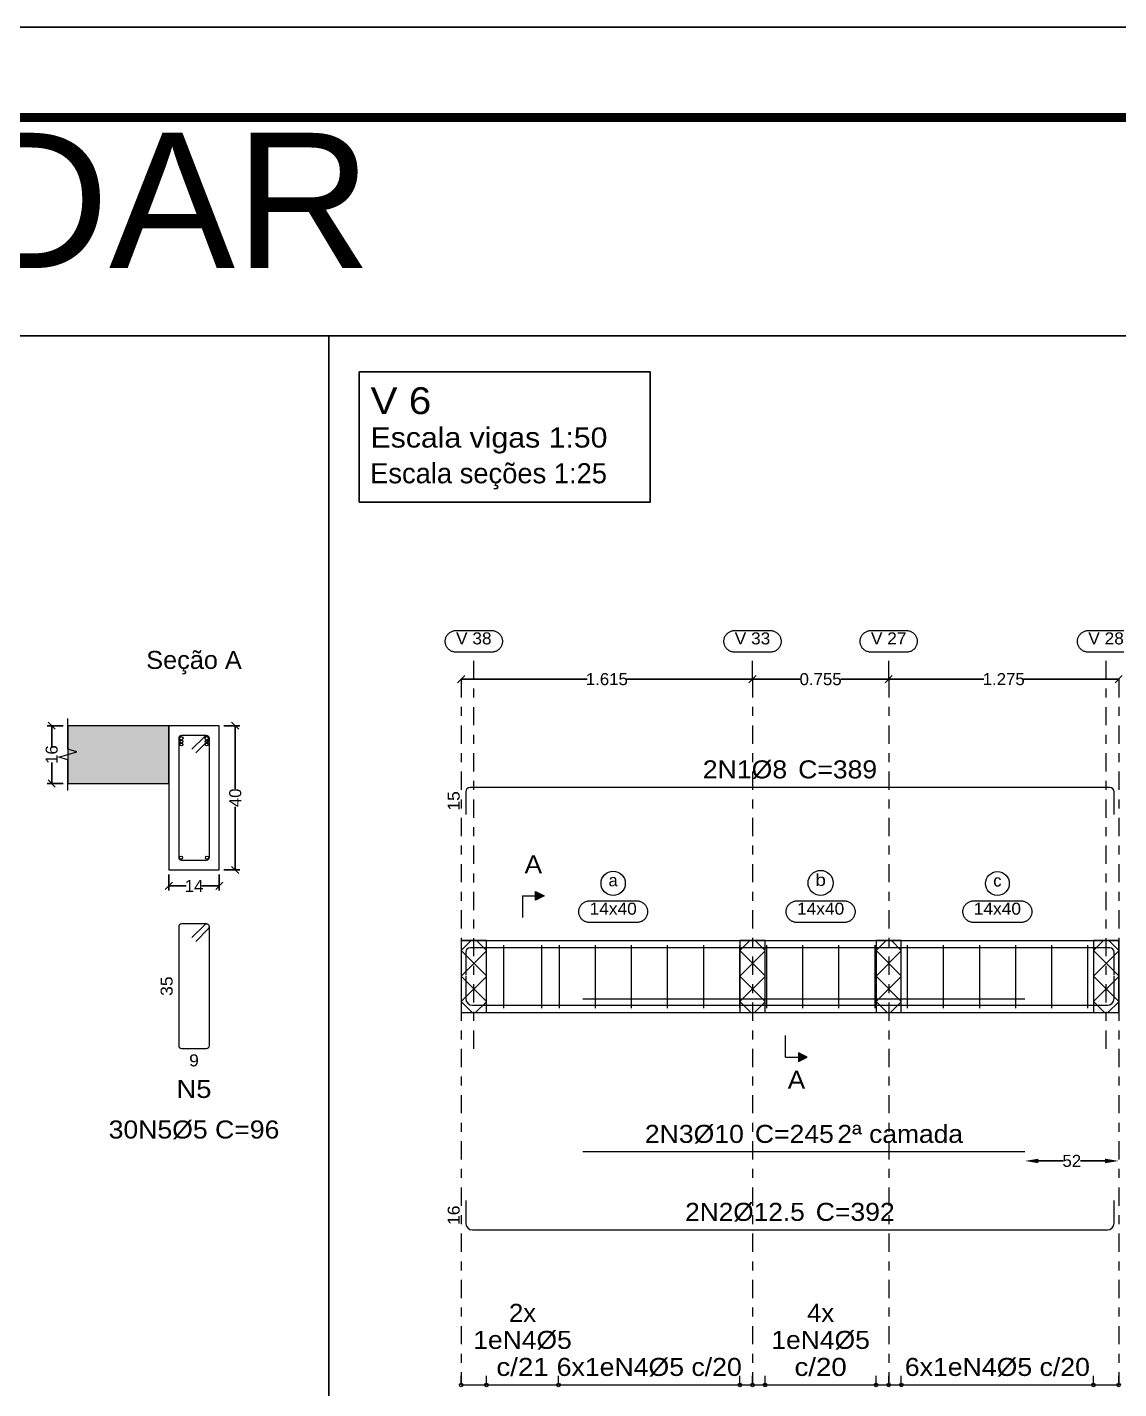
# Model space of a CAD drawing. Header units: centimetres. Extents: x 3194 to 3278, y -951 to -517.
# Drawn here: x 3241.88 to 3253.99, y -656.95 to -641.84 of the extents above; entities that cross this region are included whole.
import ezdxf
from ezdxf.enums import TextEntityAlignment as Align

# ---------------------------------------------------------------- set-up
doc = ezdxf.new("R2010")
doc.units = ezdxf.units.CM
doc.linetypes.add('CYPE_RAYAPUNTO', pattern=[0.4125, 0.2025, -0.105, 0, -0.105])
for name, color, linetype, lineweight in [('ARM_LONGITUDINAL_Ø10', 33, 'Continuous', 9), ('ARM_LONGITUDINAL_Ø12_5', 34, 'Continuous', 9), ('ARM_LONGITUDINAL_Ø8', 32, 'Continuous', 9), ('ARM_TRANSVERSAL_Ø5', 120, 'Continuous', 9), ('ELE_ARM_TRANS_TXT_EST', 7, 'Continuous', 9), ('ELE_CONT_NOS', 7, 'Continuous', 9), ('ELE_CONT_VIG_CONCRETO', 7, 'Continuous', 9), ('ELE_COT_COMPRIMENTO_PROJETADO', 8, 'Continuous', 0), ('ELE_COT_COT_ANCORAGENS', 8, 'Continuous', 0), ('ELE_COT_COT_ARM', 8, 'Continuous', 0), ('ELE_COT_COT_EST', 8, 'Continuous', 0), ('ELE_COT_COT_LIN_APOIOS', 8, 'CYPE_RAYAPUNTO', 0), ('ELE_REF_COT_LIN_AUX_COTA', 8, 'CYPE_RAYAPUNTO', 9), ('ELE_REF_LINHAS_MARCAS_PLANTA', 8, 'Continuous', 9), ('ELE_REF_MARCAS_PLANTA', 8, 'Continuous', 9), ('ELE_REF_REF_ESCALA', 3, 'Continuous', 9), ('ELE_REF_REF_NOME', 8, 'Continuous', 9), ('ELE_REF_REF_REFERENCIA', 8, 'Continuous', 9), ('ELE_REF_TEXTO_REF_NOME', 8, 'Continuous', 9), ('ELE_REF_TEXTO_REF_REFERENCIA', 8, 'Continuous', 9), ('POR_ARM_LONG_ARM_TEXTOS', 7, 'Continuous', 9), ('POR_ARM_LONG_TXT_COMP', 7, 'Continuous', 9), ('POR_ARM_LONG_TXT_IND_LAYER_ARM_LONG', 7, 'Continuous', 9), ('SEC_CONT_LAJES_CORTE', 8, 'Continuous', 9), ('SEC_CONT_VIG_CONCRETO_CORTE', 7, 'Continuous', 9), ('SEC_COTAS_SEC_DIM_VIGA', 8, 'Continuous', 0), ('SEC_COTAS_TEXTOS_DETALHE_ESTRIBOS', 8, 'Continuous', 0), ('SEC_REF_TXT_NOMES', 2, 'Continuous', 9), ('SEC_REF_TXT_POSICOES_ARM_ESTRIBOS', 7, 'Continuous', 9)]:
    doc.layers.add(name, color=color, linetype=linetype, lineweight=lineweight)
doc.layers.add('ARQ-FOLHA', color=7, linetype='Continuous')
doc.layers.add('COTA CYPE', color=31, linetype='Continuous')
doc.styles.add('CYPETXT', font='arial.ttf', dxfattribs={"height": 0.2})
doc.styles.add('CYPETXT_0.2', font='arial.ttf', dxfattribs={"height": 0.133333})
doc.styles.add('TQS_ARIAL', font='arial.ttf')
doc.dimstyles.new('cype_arrow', dxfattribs={"dimtxt": 0.18, "dimasz": 0.15, "dimexe": 0.05, "dimexo": 0.05, "dimgap": 0, "dimtad": 0, "dimdec": 4, "dimzin": 0, "dimdsep": 46, "dimtxsty": 'CYPETXT_0.2', "dimcen": 0.09, "dimadec": 0, "dimazin": 0, "dimtfac": 1, "dimtdec": 4, "dimtofl": 0, "dimtmove": 2, "dimatfit": 3, "dimfxl": 1, "dimtolj": 1, "dimtzin": 0, "dimarcsym": 0})
doc.dimstyles.new('cype_oblique', dxfattribs={"dimtxt": 0.18, "dimasz": 0.18, "dimexe": 0.05, "dimexo": 0.05, "dimgap": 0, "dimtad": 0, "dimdec": 4, "dimzin": 0, "dimdsep": 46, "dimtxsty": 'CYPETXT_0.2', "dimblk": 'OBLIQUE', "dimtsz": 0.04, "dimcen": 0.09, "dimadec": 0, "dimazin": 0, "dimtfac": 1, "dimtdec": 4, "dimtofl": 0, "dimtmove": 2, "dimatfit": 3, "dimfxl": 1, "dimtolj": 1, "dimtzin": 0, "dimarcsym": 0})

# ---------------------------------------------------------------- blocks, each defined once
blk = doc.blocks.new('*D1395')
at = {"layer": 'Defpoints', "color": 0, "transparency": 16777216}
for p in [(3243.454, -651.191), (3244.014, -651.191), (3244.014, -651.368)]:
    blk.add_point(p, dxfattribs=at)
at = {"layer": 'SEC_COTAS_SEC_DIM_VIGA', "color": 0, "lineweight": -2, "transparency": 16777216}
for p, q in [((3243.454, -651.241), (3243.454, -651.418)), ((3244.014, -651.241), (3244.014, -651.418)), ((3243.414, -651.408), (3243.494, -651.328)), ((3243.454, -651.368), (3243.645, -651.368)), ((3244.014, -651.368), (3243.822, -651.368)), ((3243.974, -651.408), (3244.054, -651.328))]:
    blk.add_line(p, q, dxfattribs=at)
at = {"layer": 'SEC_COTAS_SEC_DIM_VIGA', "color": 0, "transparency": 16777216, "insert": (3243.734, -651.368), "char_height": 0.1333, "attachment_point": 5, "style": 'CYPETXT_0.2'}
blk.add_mtext('\\A1;14', dxfattribs=at)
blk = doc.blocks.new('_OBLIQUE')
at = {"color": 0, "linetype": 'ByBlock'}
blk.add_line((-0.5, -0.5), (0.5, 0.5), dxfattribs=at)
blk = doc.blocks.new('*D1396')
at = {"layer": 'Defpoints', "color": 0, "transparency": 16777216}
for p in [(3242.156, -649.591), (3242.334, -649.591), (3242.334, -650.231)]:
    blk.add_point(p, dxfattribs=at)
at = {"layer": 'SEC_COTAS_SEC_DIM_VIGA', "color": 0, "lineweight": -2, "transparency": 16777216}
for p, q in [((3242.284, -649.591), (3242.106, -649.591)), ((3242.196, -649.631), (3242.116, -649.551)), ((3242.156, -649.591), (3242.156, -649.822)), ((3242.156, -650.231), (3242.156, -650)), ((3242.196, -650.271), (3242.116, -650.191)), ((3242.284, -650.231), (3242.106, -650.231))]:
    blk.add_line(p, q, dxfattribs=at)
at = {"layer": 'SEC_COTAS_SEC_DIM_VIGA', "color": 0, "transparency": 16777216, "insert": (3242.156, -649.911), "char_height": 0.1333, "attachment_point": 5, "rotation": 90, "style": 'CYPETXT_0.2'}
blk.add_mtext('\\A1;16', dxfattribs=at)
blk = doc.blocks.new('*D1397')
at = {"layer": 'Defpoints', "color": 0, "transparency": 16777216}
for p in [(3244.014, -649.591), (3244.191, -649.591), (3244.014, -651.191)]:
    blk.add_point(p, dxfattribs=at)
at = {"layer": 'SEC_COTAS_SEC_DIM_VIGA', "color": 0, "lineweight": -2, "transparency": 16777216}
for p, q in [((3244.064, -649.591), (3244.241, -649.591)), ((3244.231, -649.631), (3244.151, -649.551)), ((3244.191, -649.591), (3244.191, -650.293)), ((3244.191, -651.191), (3244.191, -650.489)), ((3244.064, -651.191), (3244.241, -651.191)), ((3244.231, -651.231), (3244.151, -651.151))]:
    blk.add_line(p, q, dxfattribs=at)
at = {"layer": 'SEC_COTAS_SEC_DIM_VIGA', "color": 0, "transparency": 16777216, "insert": (3244.191, -650.391), "char_height": 0.1333, "attachment_point": 5, "rotation": 90, "style": 'CYPETXT_0.2'}
blk.add_mtext('\\A1;40', dxfattribs=at)
blk = doc.blocks.new('*D1577')
at = {"layer": 'Defpoints', "color": 0, "transparency": 16777216}
for p in [(3246.696, -649.075), (3246.696, -649.075), (3249.926, -649.075)]:
    blk.add_point(p, dxfattribs=at)
at = {"layer": 'ELE_COT_COMPRIMENTO_PROJETADO', "color": 0, "lineweight": -2, "transparency": 16777216}
for p, q in [((3246.656, -649.115), (3246.736, -649.035)), ((3246.696, -649.075), (3248.092, -649.075)), ((3249.926, -649.075), (3248.53, -649.075)), ((3249.886, -649.115), (3249.966, -649.035))]:
    blk.add_line(p, q, dxfattribs=at)
at = {"layer": 'ELE_COT_COMPRIMENTO_PROJETADO', "color": 0, "transparency": 16777216, "insert": (3248.311, -649.075), "char_height": 0.1333, "attachment_point": 5, "style": 'CYPETXT_0.2'}
blk.add_mtext('\\A1;1.615', dxfattribs=at)
blk = doc.blocks.new('*D1578')
at = {"layer": 'Defpoints', "color": 0, "transparency": 16777216}
for p in [(3249.926, -649.075), (3249.926, -649.075), (3251.436, -649.075)]:
    blk.add_point(p, dxfattribs=at)
at = {"layer": 'ELE_COT_COMPRIMENTO_PROJETADO', "color": 0, "lineweight": -2, "transparency": 16777216}
for p, q in [((3249.886, -649.115), (3249.966, -649.035)), ((3249.926, -649.075), (3250.455, -649.075)), ((3251.436, -649.075), (3250.906, -649.075)), ((3251.396, -649.115), (3251.476, -649.035))]:
    blk.add_line(p, q, dxfattribs=at)
at = {"layer": 'ELE_COT_COMPRIMENTO_PROJETADO', "color": 0, "transparency": 16777216, "insert": (3250.681, -649.075), "char_height": 0.1333, "attachment_point": 5, "style": 'CYPETXT_0.2'}
blk.add_mtext('\\A1;0.755', dxfattribs=at)
blk = doc.blocks.new('*D1579')
at = {"layer": 'Defpoints', "color": 0, "transparency": 16777216}
for p in [(3251.436, -649.075), (3251.436, -649.075), (3253.986, -649.075)]:
    blk.add_point(p, dxfattribs=at)
at = {"layer": 'ELE_COT_COMPRIMENTO_PROJETADO', "color": 0, "lineweight": -2, "transparency": 16777216}
for p, q in [((3251.396, -649.115), (3251.476, -649.035)), ((3251.436, -649.075), (3252.492, -649.075)), ((3253.986, -649.075), (3252.93, -649.075)), ((3253.946, -649.115), (3254.026, -649.035))]:
    blk.add_line(p, q, dxfattribs=at)
at = {"layer": 'ELE_COT_COMPRIMENTO_PROJETADO', "color": 0, "transparency": 16777216, "insert": (3252.711, -649.075), "char_height": 0.1333, "attachment_point": 5, "style": 'CYPETXT_0.2'}
blk.add_mtext('\\A1;1.275', dxfattribs=at)
blk = doc.blocks.new('*D1580')
at = {"layer": 'Defpoints', "color": 0, "transparency": 16777216}
for p in [(3252.946, -654.419), (3253.986, -654.419), (3253.986, -654.419)]:
    blk.add_point(p, dxfattribs=at)
at = {"layer": 'ELE_COT_COT_ARM', "color": 0, "lineweight": -2, "transparency": 16777216}
for p, q in [((3253.096, -654.419), (3253.371, -654.419)), ((3253.836, -654.419), (3253.561, -654.419))]:
    blk.add_line(p, q, dxfattribs=at)
at = {"layer": 'ELE_COT_COT_ARM', "color": 0, "transparency": 16777216}
for points in [[(3253.096, -654.394), (3253.096, -654.444), (3252.946, -654.419)], [(3253.836, -654.394), (3253.836, -654.444), (3253.986, -654.419)]]:
    blk.add_solid(points, dxfattribs=at)
at = {"layer": 'ELE_COT_COT_ARM', "color": 0, "transparency": 16777216, "insert": (3253.466, -654.419), "char_height": 0.1333, "attachment_point": 5, "style": 'CYPETXT_0.2'}
blk.add_mtext('\\A1;52', dxfattribs=at)
blk = doc.blocks.new('FOLHA A1')
at = {"layer": 'ARQ-FOLHA'}
blk.add_line((841, 0), (0, 0), dxfattribs=at)
at = {"layer": 'ARQ-FOLHA', "const_width": 1}
blk.add_lwpolyline([(25, -10), (25, -584), (831, -584), (831, -10), (25, -10)], dxfattribs=at)

msp = doc.modelspace()

# ---------------------------------------------------------------- hatches: boundary and pattern name
at = {"layer": 'ELE_REF_LINHAS_MARCAS_PLANTA'}
for points in [[(3247.51997, -651.52709), (3247.51997, -651.43109), (3247.61597, -651.47909)], [(3250.43746, -653.22109), (3250.43746, -653.31709), (3250.53346, -653.26909)]]:
    msp.add_hatch(color=256, dxfattribs=at).paths.add_polyline_path(points)
at = {"layer": 'SEC_CONT_LAJES_CORTE', "true_color": 0xdad7d3}
msp.add_hatch(color=254, dxfattribs=at).paths.add_polyline_path([(3242.33351, -650.23092), (3243.45351, -650.23092), (3243.45351, -649.59092), (3242.33351, -649.59092)])

# ---------------------------------------------------------------- linework, layer by layer
for p, q in [((3196.8194, -645.2664), (3259.9194, -645.2664)), ((3245.22983, -645.2664), (3245.22983, -658.55377))]:
    msp.add_line(p, q)
at = {"layer": 'ARM_LONGITUDINAL_Ø10'}
for points in [[(3252.94595, -652.62609), (3248.04595, -652.62609)], [(3252.94595, -654.31909), (3248.04595, -654.31909)]]:
    msp.add_lwpolyline(points, dxfattribs=at)
for centre in [(3243.59351, -649.73092), (3243.87351, -649.73092)]:
    msp.add_circle(centre, 0.02, dxfattribs=at)
at = {"layer": 'ARM_LONGITUDINAL_Ø12_5'}
for points in [[(3246.74597, -652.36709), (3246.74597, -652.61709), (3246.75167, -652.64579), (3246.76793, -652.67012), (3246.79226, -652.68638), (3246.82097, -652.69209), (3253.86096, -652.69209), (3253.88966, -652.68638), (3253.914, -652.67012), (3253.93025, -652.64579), (3253.93596, -652.61709), (3253.93596, -652.36709)], [(3246.74597, -654.85909), (3246.74597, -655.10909), (3246.75167, -655.13779), (3246.76793, -655.16212), (3246.79226, -655.17838), (3246.82097, -655.18409), (3253.86096, -655.18409), (3253.88966, -655.17838), (3253.914, -655.16212), (3253.93025, -655.13779), (3253.93596, -655.10909), (3253.93596, -654.85909)]]:
    msp.add_lwpolyline(points, dxfattribs=at)
at = {"layer": 'ARM_LONGITUDINAL_Ø8'}
for points in [[(3253.93596, -650.57543), (3253.93596, -650.32343), (3253.93231, -650.30506), (3253.9219, -650.28949), (3253.90633, -650.27908), (3253.88796, -650.27543), (3246.79397, -650.27543), (3246.7756, -650.27908), (3246.76002, -650.28949), (3246.74962, -650.30506), (3246.74597, -650.32343), (3246.74597, -650.57543)], [(3253.93596, -652.35609), (3253.93596, -652.10409), (3253.93231, -652.08572), (3253.9219, -652.07015), (3253.90633, -652.05974), (3253.88796, -652.05609), (3246.79397, -652.05609), (3246.7756, -652.05974), (3246.76002, -652.07015), (3246.74962, -652.08572), (3246.74597, -652.10409), (3246.74597, -652.35609)]]:
    msp.add_lwpolyline(points, dxfattribs=at)
for centre in [(3243.59351, -649.76692), (3243.87351, -649.76692), (3243.59351, -649.79892), (3243.87351, -649.79892), (3243.58951, -651.05492), (3243.87751, -651.05492)]:
    msp.add_circle(centre, 0.016, dxfattribs=at)
at = {"layer": 'ARM_TRANSVERSAL_Ø5'}
for p, q in [((3247.16597, -652.02409), (3247.16597, -652.72409)), ((3247.58597, -652.02409), (3247.58597, -652.72409)), ((3247.78096, -652.02409), (3247.78096, -652.72409)), ((3248.18096, -652.02409), (3248.18096, -652.72409)), ((3248.58096, -652.02409), (3248.58096, -652.72409)), ((3248.98096, -652.02409), (3248.98096, -652.72409)), ((3249.38096, -652.02409), (3249.38096, -652.72409)), ((3249.78096, -652.02409), (3249.78096, -652.72409)), ((3250.08096, -652.02409), (3250.08096, -652.72409)), ((3250.48096, -652.02409), (3250.48096, -652.72409)), ((3250.88096, -652.02409), (3250.88096, -652.72409)), ((3251.28096, -652.02409), (3251.28096, -652.72409)), ((3251.64096, -652.02409), (3251.64096, -652.72409)), ((3252.04096, -652.02409), (3252.04096, -652.72409)), ((3252.44096, -652.02409), (3252.44096, -652.72409)), ((3252.84096, -652.02409), (3252.84096, -652.72409)), ((3253.24096, -652.02409), (3253.24096, -652.72409)), ((3253.64096, -652.02409), (3253.64096, -652.72409))]:
    msp.add_line(p, q, dxfattribs=at)
for points in [[(3243.7533, -649.89356), (3243.89472, -649.75213), (3243.89845, -649.74759), (3243.90122, -649.7424), (3243.90293, -649.73677), (3243.90351, -649.73092), (3243.90293, -649.72507), (3243.90122, -649.71944), (3243.89845, -649.71425), (3243.89472, -649.70971), (3243.89017, -649.70598), (3243.88499, -649.7032), (3243.87936, -649.7015), (3243.87351, -649.70092), (3243.59351, -649.70092), (3243.58203, -649.7032), (3243.57229, -649.70971), (3243.56579, -649.71944), (3243.56351, -649.73092), (3243.56351, -651.05092), (3243.56579, -651.0624), (3243.57229, -651.07213), (3243.58203, -651.07864), (3243.59351, -651.08092), (3243.87351, -651.08092), (3243.88499, -651.07864), (3243.89472, -651.07213), (3243.90122, -651.0624), (3243.90351, -651.05092), (3243.90351, -649.73092), (3243.90293, -649.72507), (3243.90122, -649.71944), (3243.89845, -649.71425), (3243.89472, -649.70971), (3243.89017, -649.70598), (3243.88499, -649.7032), (3243.87936, -649.7015), (3243.87351, -649.70092), (3243.86881, -649.70129), (3243.86424, -649.70239), (3243.85989, -649.70419), (3243.85587, -649.70665), (3243.85229, -649.70971), (3243.71087, -649.85113)], [(3243.7533, -651.98289), (3243.89472, -651.84147), (3243.89845, -651.83692), (3243.90122, -651.83174), (3243.90293, -651.82611), (3243.90351, -651.82025), (3243.90293, -651.8144), (3243.90122, -651.80877), (3243.89845, -651.80359), (3243.89472, -651.79904), (3243.89017, -651.79531), (3243.88499, -651.79254), (3243.87936, -651.79083), (3243.87351, -651.79025), (3243.59351, -651.79025), (3243.58203, -651.79254), (3243.57229, -651.79904), (3243.56579, -651.80877), (3243.56351, -651.82025), (3243.56351, -653.14025), (3243.56579, -653.15174), (3243.57229, -653.16147), (3243.58203, -653.16797), (3243.59351, -653.17025), (3243.87351, -653.17025), (3243.88499, -653.16797), (3243.89472, -653.16147), (3243.90122, -653.15174), (3243.90351, -653.14025), (3243.90351, -651.82025), (3243.90293, -651.8144), (3243.90122, -651.80877), (3243.89845, -651.80359), (3243.89472, -651.79904), (3243.89017, -651.79531), (3243.88499, -651.79254), (3243.87936, -651.79083), (3243.87351, -651.79025), (3243.86881, -651.79062), (3243.86424, -651.79172), (3243.85989, -651.79352), (3243.85587, -651.79598), (3243.85229, -651.79904), (3243.71087, -651.94046)]]:
    msp.add_lwpolyline(points, dxfattribs=at)
at = {"layer": 'COTA CYPE'}
msp.add_lwpolyline([(3245.56562, -645.667), (3248.79202, -645.667), (3248.79202, -647.11048), (3245.56562, -647.11048)], close=True, dxfattribs=at)
at = {"layer": 'ELE_CONT_NOS'}
for p, q in [((3246.69597, -651.97409), (3246.69597, -652.77409)), ((3249.78596, -651.97409), (3249.78596, -651.97409)), ((3250.06596, -651.97409), (3250.06596, -651.97409)), ((3251.29596, -651.97409), (3251.29596, -651.97409)), ((3251.57596, -651.97409), (3251.57596, -651.97409)), ((3253.98596, -651.97409), (3253.98596, -652.77409)), ((3249.78596, -652.77409), (3249.78596, -652.77409)), ((3250.06596, -652.77409), (3250.06596, -652.77409)), ((3251.29596, -652.77409), (3251.29596, -652.77409)), ((3251.57596, -652.77409), (3251.57596, -652.77409))]:
    msp.add_line(p, q, dxfattribs=at)
at = {"layer": 'ELE_CONT_NOS', "lineweight": 0}
for p, q in [((3246.69597, -652.08586), (3246.80774, -651.97409)), ((3246.97597, -652.08302), (3246.86703, -651.97409)), ((3249.78596, -652.08586), (3249.89774, -651.97409)), ((3250.06596, -652.08302), (3249.95703, -651.97409)), ((3251.29596, -652.08586), (3251.40774, -651.97409)), ((3251.57596, -652.08302), (3251.46703, -651.97409)), ((3253.70596, -652.08586), (3253.81774, -651.97409)), ((3253.98596, -652.08302), (3253.87703, -651.97409)), ((3246.97597, -652.36586), (3246.69597, -652.08586)), ((3246.69597, -652.3687), (3246.97597, -652.0887)), ((3250.06596, -652.36586), (3249.78596, -652.08586)), ((3249.78596, -652.3687), (3250.06596, -652.0887)), ((3251.57596, -652.36586), (3251.29596, -652.08586)), ((3251.29596, -652.3687), (3251.57596, -652.0887)), ((3253.98596, -652.36586), (3253.70596, -652.08586)), ((3253.70596, -652.3687), (3253.98596, -652.0887)), ((3246.97597, -652.6487), (3246.69597, -652.3687)), ((3246.69597, -652.65155), (3246.97597, -652.37155)), ((3250.06596, -652.6487), (3249.78596, -652.3687)), ((3249.78596, -652.65155), (3250.06596, -652.37155)), ((3251.57596, -652.6487), (3251.29596, -652.3687)), ((3251.29596, -652.65155), (3251.57596, -652.37155)), ((3253.98596, -652.6487), (3253.70596, -652.3687)), ((3253.70596, -652.65155), (3253.98596, -652.37155)), ((3246.81851, -652.77409), (3246.69597, -652.65155)), ((3246.85627, -652.77409), (3246.97597, -652.65439)), ((3249.9085, -652.77409), (3249.78596, -652.65155)), ((3249.94627, -652.77409), (3250.06596, -652.65439)), ((3251.4185, -652.77409), (3251.29596, -652.65155)), ((3251.45627, -652.77409), (3251.57596, -652.65439)), ((3253.8285, -652.77409), (3253.70596, -652.65155)), ((3253.86627, -652.77409), (3253.98596, -652.65439))]:
    msp.add_line(p, q, dxfattribs=at)
at = {"layer": 'ELE_CONT_NOS'}
for points in [[(3246.69597, -651.97409), (3246.97597, -651.97409)], [(3249.78596, -651.97409), (3250.06596, -651.97409)], [(3251.29596, -651.97409), (3251.57596, -651.97409)], [(3253.70596, -651.97409), (3253.98596, -651.97409)], [(3246.69597, -652.77409), (3246.97597, -652.77409)], [(3249.78596, -652.77409), (3250.06596, -652.77409)], [(3251.29596, -652.77409), (3251.57596, -652.77409)], [(3253.70596, -652.77409), (3253.98596, -652.77409)]]:
    msp.add_lwpolyline(points, dxfattribs=at)
at = {"layer": 'ELE_CONT_NOS', "lineweight": 0}
for points in [[(3246.69597, -651.97409), (3246.69597, -652.77409), (3246.97597, -652.77409), (3246.97597, -651.97409), (3246.69597, -651.97409)], [(3249.78596, -651.97409), (3249.78596, -652.77409), (3250.06596, -652.77409), (3250.06596, -651.97409), (3249.78596, -651.97409)], [(3251.29596, -651.97409), (3251.29596, -652.77409), (3251.57596, -652.77409), (3251.57596, -651.97409), (3251.29596, -651.97409)], [(3253.70596, -651.97409), (3253.70596, -652.77409), (3253.98596, -652.77409), (3253.98596, -651.97409), (3253.70596, -651.97409)]]:
    msp.add_lwpolyline(points, close=True, dxfattribs=at)
at = {"layer": 'ELE_CONT_VIG_CONCRETO'}
for p, q in [((3246.97597, -651.97409), (3249.78596, -651.97409)), ((3250.06596, -651.97409), (3251.29596, -651.97409)), ((3251.57596, -651.97409), (3253.70596, -651.97409)), ((3246.97597, -652.77409), (3249.78596, -652.77409)), ((3250.06596, -652.77409), (3251.29596, -652.77409)), ((3251.57596, -652.77409), (3253.70596, -652.77409))]:
    msp.add_line(p, q, dxfattribs=at)
at = {"layer": 'ELE_COT_COT_EST'}
for p, q in [((3246.69597, -656.90409), (3246.69597, -656.80409)), ((3246.97597, -656.90409), (3246.97597, -656.80409)), ((3247.77597, -656.90409), (3247.77597, -656.80409)), ((3249.78596, -656.90409), (3249.78596, -656.80409)), ((3249.92596, -656.90409), (3249.92596, -656.80409)), ((3250.06596, -656.90409), (3250.06596, -656.80409)), ((3251.29596, -656.90409), (3251.29596, -656.80409)), ((3251.43596, -656.90409), (3251.43596, -656.80409)), ((3251.57596, -656.90409), (3251.57596, -656.80409)), ((3253.70596, -656.90409), (3253.70596, -656.80409))]:
    msp.add_line(p, q, dxfattribs=at)
for points in [[(3246.69597, -656.90409), (3246.97597, -656.90409), (3246.97597, -656.80409)], [(3246.97597, -656.90409), (3247.77597, -656.90409), (3247.77597, -656.80409)], [(3247.77597, -656.90409), (3249.78596, -656.90409), (3249.78596, -656.80409)], [(3249.78596, -656.90409), (3249.92596, -656.90409), (3249.92596, -656.80409)], [(3249.92596, -656.90409), (3250.06596, -656.90409), (3250.06596, -656.80409)], [(3250.06596, -656.90409), (3251.29596, -656.90409), (3251.29596, -656.80409)], [(3251.29596, -656.90409), (3251.43596, -656.90409), (3251.43596, -656.80409)], [(3251.43596, -656.90409), (3251.57596, -656.90409), (3251.57596, -656.80409)], [(3251.57596, -656.90409), (3253.70596, -656.90409), (3253.70596, -656.80409)], [(3253.70596, -656.90409), (3253.98596, -656.90409), (3253.98596, -656.80409)]]:
    msp.add_lwpolyline(points, dxfattribs=at)
for centre in [(3246.69597, -656.90409), (3246.97597, -656.90409), (3246.97597, -656.90409), (3247.77597, -656.90409), (3247.77597, -656.90409), (3249.78596, -656.90409), (3249.78596, -656.90409), (3249.92596, -656.90409), (3249.92596, -656.90409), (3250.06596, -656.90409), (3250.06596, -656.90409), (3251.29596, -656.90409), (3251.29596, -656.90409), (3251.43596, -656.90409), (3251.43596, -656.90409), (3251.57596, -656.90409), (3251.57596, -656.90409), (3253.70596, -656.90409), (3253.70596, -656.90409), (3253.98596, -656.90409)]:
    msp.add_circle(centre, 0.02, dxfattribs=at)
at = {"layer": 'ELE_COT_COT_LIN_APOIOS'}
for p, q in [((3246.69597, -649.07543), (3246.69597, -656.90409)), ((3249.92596, -649.07543), (3249.92596, -656.90409)), ((3251.43596, -649.07543), (3251.43596, -656.90409)), ((3253.98596, -649.07543), (3253.98596, -656.90409))]:
    msp.add_line(p, q, dxfattribs=at)
at = {"layer": 'ELE_REF_COT_LIN_AUX_COTA'}
for p, q in [((3246.83597, -649.07543), (3246.83597, -648.77543)), ((3249.92596, -649.07543), (3249.92596, -648.77543)), ((3251.43596, -649.07543), (3251.43596, -648.77543)), ((3253.84596, -649.07543), (3253.84596, -648.77543)), ((3246.83597, -653.17409), (3246.83597, -649.07543)), ((3253.84596, -653.17409), (3253.84596, -649.07543))]:
    msp.add_line(p, q, dxfattribs=at)
at = {"layer": 'ELE_REF_LINHAS_MARCAS_PLANTA'}
for p, q in [((3247.37597, -651.47909), (3247.37597, -651.71909)), ((3247.37597, -651.47909), (3247.51997, -651.47909)), ((3250.29346, -653.26909), (3250.29346, -653.02909)), ((3250.29346, -653.26909), (3250.43746, -653.26909))]:
    msp.add_line(p, q, dxfattribs=at)
for points in [[(3247.51997, -651.52709), (3247.51997, -651.43109), (3247.61597, -651.47909)], [(3250.43746, -653.22109), (3250.43746, -653.31709), (3250.53346, -653.26909)]]:
    msp.add_lwpolyline(points, close=True, dxfattribs=at)
at = {"layer": 'ELE_REF_REF_NOME'}
for points in [[(3248.64296, -651.53409), (3248.65098, -651.53435), (3248.65896, -651.53516), (3248.66687, -651.53649), (3248.67467, -651.53835), (3248.68233, -651.54073), (3248.68981, -651.54361), (3248.69709, -651.54698), (3248.70412, -651.55084), (3248.71088, -651.55515), (3248.71733, -651.55991), (3248.72346, -651.56509), (3248.72922, -651.57066), (3248.7346, -651.57661), (3248.73957, -651.58291), (3248.74411, -651.58952), (3248.7482, -651.59642), (3248.75182, -651.60357), (3248.75495, -651.61096), (3248.75758, -651.61853), (3248.7597, -651.62627), (3248.76129, -651.63413), (3248.76236, -651.64208), (3248.7629, -651.65008), (3248.7629, -651.6581), (3248.76236, -651.6661), (3248.76129, -651.67405), (3248.7597, -651.68191), (3248.75758, -651.68964), (3248.75495, -651.69722), (3248.75182, -651.7046), (3248.7482, -651.71176), (3248.74411, -651.71866), (3248.73957, -651.72527), (3248.7346, -651.73156), (3248.72922, -651.73751), (3248.72346, -651.74309), (3248.71733, -651.74826), (3248.71088, -651.75302), (3248.70412, -651.75733), (3248.69709, -651.76119), (3248.68981, -651.76456), (3248.68233, -651.76745), (3248.67467, -651.76982), (3248.66687, -651.77168), (3248.65896, -651.77302), (3248.65098, -651.77382), (3248.64296, -651.77409), (3248.11896, -651.77409), (3248.11095, -651.77382), (3248.10297, -651.77302), (3248.09506, -651.77168), (3248.08726, -651.76982), (3248.0796, -651.76745), (3248.07212, -651.76456), (3248.06484, -651.76119), (3248.05781, -651.75733), (3248.05105, -651.75302), (3248.04459, -651.74826), (3248.03847, -651.74309), (3248.03271, -651.73751), (3248.02733, -651.73156), (3248.02236, -651.72527), (3248.01782, -651.71866), (3248.01373, -651.71176), (3248.01011, -651.7046), (3248.00698, -651.69722), (3248.00435, -651.68964), (3248.00223, -651.68191), (3248.00064, -651.67405), (3247.99957, -651.6661), (3247.99903, -651.6581), (3247.99903, -651.65008), (3247.99957, -651.64208), (3248.00064, -651.63413), (3248.00223, -651.62627), (3248.00435, -651.61853), (3248.00698, -651.61096), (3248.01011, -651.60357), (3248.01373, -651.59642), (3248.01782, -651.58952), (3248.02236, -651.58291), (3248.02733, -651.57661), (3248.03271, -651.57066), (3248.03847, -651.56509), (3248.04459, -651.55991), (3248.05105, -651.55515), (3248.05781, -651.55084), (3248.06484, -651.54698), (3248.07212, -651.54361), (3248.0796, -651.54073), (3248.08726, -651.53835), (3248.09506, -651.53649), (3248.10297, -651.53516), (3248.11095, -651.53435), (3248.11896, -651.53409), (3248.64296, -651.53409)], [(3250.94296, -651.53409), (3250.95098, -651.53435), (3250.95896, -651.53516), (3250.96687, -651.53649), (3250.97467, -651.53835), (3250.98233, -651.54073), (3250.98981, -651.54361), (3250.99708, -651.54698), (3251.00412, -651.55084), (3251.01088, -651.55515), (3251.01733, -651.55991), (3251.02346, -651.56509), (3251.02922, -651.57066), (3251.0346, -651.57661), (3251.03957, -651.58291), (3251.04411, -651.58952), (3251.0482, -651.59642), (3251.05181, -651.60357), (3251.05495, -651.61096), (3251.05758, -651.61853), (3251.05969, -651.62627), (3251.06129, -651.63413), (3251.06236, -651.64208), (3251.0629, -651.65008), (3251.0629, -651.6581), (3251.06236, -651.6661), (3251.06129, -651.67405), (3251.05969, -651.68191), (3251.05758, -651.68964), (3251.05495, -651.69722), (3251.05181, -651.7046), (3251.0482, -651.71176), (3251.04411, -651.71866), (3251.03957, -651.72527), (3251.0346, -651.73156), (3251.02922, -651.73751), (3251.02346, -651.74309), (3251.01733, -651.74826), (3251.01088, -651.75302), (3251.00412, -651.75733), (3250.99708, -651.76119), (3250.98981, -651.76456), (3250.98233, -651.76745), (3250.97467, -651.76982), (3250.96687, -651.77168), (3250.95896, -651.77302), (3250.95098, -651.77382), (3250.94296, -651.77409), (3250.41896, -651.77409), (3250.41095, -651.77382), (3250.40297, -651.77302), (3250.39506, -651.77168), (3250.38726, -651.76982), (3250.3796, -651.76745), (3250.37212, -651.76456), (3250.36484, -651.76119), (3250.35781, -651.75733), (3250.35105, -651.75302), (3250.34459, -651.74826), (3250.33847, -651.74309), (3250.3327, -651.73751), (3250.32733, -651.73156), (3250.32235, -651.72527), (3250.31782, -651.71866), (3250.31373, -651.71176), (3250.31011, -651.7046), (3250.30698, -651.69722), (3250.30435, -651.68964), (3250.30223, -651.68191), (3250.30063, -651.67405), (3250.29957, -651.6661), (3250.29903, -651.6581), (3250.29903, -651.65008), (3250.29957, -651.64208), (3250.30063, -651.63413), (3250.30223, -651.62627), (3250.30435, -651.61853), (3250.30698, -651.61096), (3250.31011, -651.60357), (3250.31373, -651.59642), (3250.31782, -651.58952), (3250.32235, -651.58291), (3250.32733, -651.57661), (3250.3327, -651.57066), (3250.33847, -651.56509), (3250.34459, -651.55991), (3250.35105, -651.55515), (3250.35781, -651.55084), (3250.36484, -651.54698), (3250.37212, -651.54361), (3250.3796, -651.54073), (3250.38726, -651.53835), (3250.39506, -651.53649), (3250.40297, -651.53516), (3250.41095, -651.53435), (3250.41896, -651.53409), (3250.94296, -651.53409)], [(3252.90296, -651.53409), (3252.91098, -651.53435), (3252.91896, -651.53516), (3252.92687, -651.53649), (3252.93467, -651.53835), (3252.94233, -651.54073), (3252.94981, -651.54361), (3252.95708, -651.54698), (3252.96412, -651.55084), (3252.97088, -651.55515), (3252.97733, -651.55991), (3252.98346, -651.56509), (3252.98922, -651.57066), (3252.9946, -651.57661), (3252.99957, -651.58291), (3253.00411, -651.58952), (3253.0082, -651.59642), (3253.01181, -651.60357), (3253.01495, -651.61096), (3253.01758, -651.61853), (3253.01969, -651.62627), (3253.02129, -651.63413), (3253.02236, -651.64208), (3253.0229, -651.65008), (3253.0229, -651.6581), (3253.02236, -651.6661), (3253.02129, -651.67405), (3253.01969, -651.68191), (3253.01758, -651.68964), (3253.01495, -651.69722), (3253.01181, -651.7046), (3253.0082, -651.71176), (3253.00411, -651.71866), (3252.99957, -651.72527), (3252.9946, -651.73156), (3252.98922, -651.73751), (3252.98346, -651.74309), (3252.97733, -651.74826), (3252.97088, -651.75302), (3252.96412, -651.75733), (3252.95708, -651.76119), (3252.94981, -651.76456), (3252.94233, -651.76745), (3252.93467, -651.76982), (3252.92687, -651.77168), (3252.91896, -651.77302), (3252.91098, -651.77382), (3252.90296, -651.77409), (3252.37896, -651.77409), (3252.37095, -651.77382), (3252.36297, -651.77302), (3252.35506, -651.77168), (3252.34726, -651.76982), (3252.3396, -651.76745), (3252.33212, -651.76456), (3252.32484, -651.76119), (3252.31781, -651.75733), (3252.31105, -651.75302), (3252.30459, -651.74826), (3252.29847, -651.74309), (3252.2927, -651.73751), (3252.28733, -651.73156), (3252.28235, -651.72527), (3252.27782, -651.71866), (3252.27373, -651.71176), (3252.27011, -651.7046), (3252.26698, -651.69722), (3252.26435, -651.68964), (3252.26223, -651.68191), (3252.26063, -651.67405), (3252.25957, -651.6661), (3252.25903, -651.6581), (3252.25903, -651.65008), (3252.25957, -651.64208), (3252.26063, -651.63413), (3252.26223, -651.62627), (3252.26435, -651.61853), (3252.26698, -651.61096), (3252.27011, -651.60357), (3252.27373, -651.59642), (3252.27782, -651.58952), (3252.28235, -651.58291), (3252.28733, -651.57661), (3252.2927, -651.57066), (3252.29847, -651.56509), (3252.30459, -651.55991), (3252.31105, -651.55515), (3252.31781, -651.55084), (3252.32484, -651.54698), (3252.33212, -651.54361), (3252.3396, -651.54073), (3252.34726, -651.53835), (3252.35506, -651.53649), (3252.36297, -651.53516), (3252.37095, -651.53435), (3252.37896, -651.53409), (3252.90296, -651.53409)]]:
    msp.add_lwpolyline(points, close=True, dxfattribs=at)
for centre, radius in [((3248.38096, -651.33938), 0.13471), ((3250.68096, -651.33476), 0.13933), ((3252.64096, -651.342), 0.13209)]:
    msp.add_circle(centre, radius, dxfattribs=at)
at = {"layer": 'ELE_REF_REF_REFERENCIA'}
for points in [[(3247.03297, -648.53543), (3247.04098, -648.5357), (3247.04896, -648.5365), (3247.05687, -648.53783), (3247.06467, -648.53969), (3247.07233, -648.54207), (3247.07981, -648.54495), (3247.08709, -648.54833), (3247.09412, -648.55218), (3247.10088, -648.5565), (3247.10734, -648.56125), (3247.11346, -648.56643), (3247.11922, -648.57201), (3247.1246, -648.57795), (3247.12957, -648.58425), (3247.13411, -648.59086), (3247.1382, -648.59776), (3247.14182, -648.60492), (3247.14495, -648.6123), (3247.14758, -648.61988), (3247.1497, -648.62761), (3247.15129, -648.63547), (3247.15236, -648.64342), (3247.1529, -648.65142), (3247.1529, -648.65944), (3247.15236, -648.66744), (3247.15129, -648.67539), (3247.1497, -648.68325), (3247.14758, -648.69098), (3247.14495, -648.69856), (3247.14182, -648.70594), (3247.1382, -648.7131), (3247.13411, -648.72), (3247.12957, -648.72661), (3247.1246, -648.7329), (3247.11922, -648.73885), (3247.11346, -648.74443), (3247.10734, -648.7496), (3247.10088, -648.75436), (3247.09412, -648.75868), (3247.08709, -648.76253), (3247.07981, -648.76591), (3247.07233, -648.76879), (3247.06467, -648.77116), (3247.05687, -648.77302), (3247.04896, -648.77436), (3247.04098, -648.77516), (3247.03297, -648.77543), (3246.63897, -648.77543), (3246.63095, -648.77516), (3246.62297, -648.77436), (3246.61506, -648.77302), (3246.60726, -648.77116), (3246.5996, -648.76879), (3246.59212, -648.76591), (3246.58484, -648.76253), (3246.57781, -648.75868), (3246.57105, -648.75436), (3246.5646, -648.7496), (3246.55847, -648.74443), (3246.55271, -648.73885), (3246.54733, -648.7329), (3246.54236, -648.72661), (3246.53782, -648.72), (3246.53373, -648.7131), (3246.53011, -648.70594), (3246.52698, -648.69856), (3246.52435, -648.69098), (3246.52223, -648.68325), (3246.52064, -648.67539), (3246.51957, -648.66744), (3246.51903, -648.65944), (3246.51903, -648.65142), (3246.51957, -648.64342), (3246.52064, -648.63547), (3246.52223, -648.62761), (3246.52435, -648.61988), (3246.52698, -648.6123), (3246.53011, -648.60492), (3246.53373, -648.59776), (3246.53782, -648.59086), (3246.54236, -648.58425), (3246.54733, -648.57795), (3246.55271, -648.57201), (3246.55847, -648.56643), (3246.5646, -648.56125), (3246.57105, -648.5565), (3246.57781, -648.55218), (3246.58484, -648.54833), (3246.59212, -648.54495), (3246.5996, -648.54207), (3246.60726, -648.53969), (3246.61506, -648.53783), (3246.62297, -648.5365), (3246.63095, -648.5357), (3246.63897, -648.53543), (3247.03297, -648.53543)], [(3250.12296, -648.53543), (3250.13098, -648.5357), (3250.13896, -648.5365), (3250.14687, -648.53783), (3250.15467, -648.53969), (3250.16233, -648.54207), (3250.16981, -648.54495), (3250.17708, -648.54833), (3250.18412, -648.55218), (3250.19088, -648.5565), (3250.19733, -648.56125), (3250.20346, -648.56643), (3250.20922, -648.57201), (3250.2146, -648.57795), (3250.21957, -648.58425), (3250.22411, -648.59086), (3250.2282, -648.59776), (3250.23181, -648.60492), (3250.23495, -648.6123), (3250.23758, -648.61988), (3250.23969, -648.62761), (3250.24129, -648.63547), (3250.24236, -648.64342), (3250.2429, -648.65142), (3250.2429, -648.65944), (3250.24236, -648.66744), (3250.24129, -648.67539), (3250.23969, -648.68325), (3250.23758, -648.69098), (3250.23495, -648.69856), (3250.23181, -648.70594), (3250.2282, -648.7131), (3250.22411, -648.72), (3250.21957, -648.72661), (3250.2146, -648.7329), (3250.20922, -648.73885), (3250.20346, -648.74443), (3250.19733, -648.7496), (3250.19088, -648.75436), (3250.18412, -648.75868), (3250.17708, -648.76253), (3250.16981, -648.76591), (3250.16233, -648.76879), (3250.15467, -648.77116), (3250.14687, -648.77302), (3250.13896, -648.77436), (3250.13098, -648.77516), (3250.12296, -648.77543), (3249.72896, -648.77543), (3249.72095, -648.77516), (3249.71297, -648.77436), (3249.70506, -648.77302), (3249.69726, -648.77116), (3249.6896, -648.76879), (3249.68212, -648.76591), (3249.67484, -648.76253), (3249.66781, -648.75868), (3249.66105, -648.75436), (3249.65459, -648.7496), (3249.64847, -648.74443), (3249.6427, -648.73885), (3249.63733, -648.7329), (3249.63235, -648.72661), (3249.62782, -648.72), (3249.62373, -648.7131), (3249.62011, -648.70594), (3249.61698, -648.69856), (3249.61435, -648.69098), (3249.61223, -648.68325), (3249.61063, -648.67539), (3249.60957, -648.66744), (3249.60903, -648.65944), (3249.60903, -648.65142), (3249.60957, -648.64342), (3249.61063, -648.63547), (3249.61223, -648.62761), (3249.61435, -648.61988), (3249.61698, -648.6123), (3249.62011, -648.60492), (3249.62373, -648.59776), (3249.62782, -648.59086), (3249.63235, -648.58425), (3249.63733, -648.57795), (3249.6427, -648.57201), (3249.64847, -648.56643), (3249.65459, -648.56125), (3249.66105, -648.5565), (3249.66781, -648.55218), (3249.67484, -648.54833), (3249.68212, -648.54495), (3249.6896, -648.54207), (3249.69726, -648.53969), (3249.70506, -648.53783), (3249.71297, -648.5365), (3249.72095, -648.5357), (3249.72896, -648.53543), (3250.12296, -648.53543)], [(3251.63296, -648.53543), (3251.64098, -648.5357), (3251.64896, -648.5365), (3251.65687, -648.53783), (3251.66467, -648.53969), (3251.67233, -648.54207), (3251.67981, -648.54495), (3251.68708, -648.54833), (3251.69412, -648.55218), (3251.70088, -648.5565), (3251.70733, -648.56125), (3251.71346, -648.56643), (3251.71922, -648.57201), (3251.7246, -648.57795), (3251.72957, -648.58425), (3251.73411, -648.59086), (3251.7382, -648.59776), (3251.74181, -648.60492), (3251.74495, -648.6123), (3251.74758, -648.61988), (3251.74969, -648.62761), (3251.75129, -648.63547), (3251.75236, -648.64342), (3251.7529, -648.65142), (3251.7529, -648.65944), (3251.75236, -648.66744), (3251.75129, -648.67539), (3251.74969, -648.68325), (3251.74758, -648.69098), (3251.74495, -648.69856), (3251.74181, -648.70594), (3251.7382, -648.7131), (3251.73411, -648.72), (3251.72957, -648.72661), (3251.7246, -648.7329), (3251.71922, -648.73885), (3251.71346, -648.74443), (3251.70733, -648.7496), (3251.70088, -648.75436), (3251.69412, -648.75868), (3251.68708, -648.76253), (3251.67981, -648.76591), (3251.67233, -648.76879), (3251.66467, -648.77116), (3251.65687, -648.77302), (3251.64896, -648.77436), (3251.64098, -648.77516), (3251.63296, -648.77543), (3251.23896, -648.77543), (3251.23095, -648.77516), (3251.22297, -648.77436), (3251.21506, -648.77302), (3251.20726, -648.77116), (3251.1996, -648.76879), (3251.19212, -648.76591), (3251.18484, -648.76253), (3251.17781, -648.75868), (3251.17105, -648.75436), (3251.16459, -648.7496), (3251.15847, -648.74443), (3251.1527, -648.73885), (3251.14733, -648.7329), (3251.14235, -648.72661), (3251.13782, -648.72), (3251.13373, -648.7131), (3251.13011, -648.70594), (3251.12698, -648.69856), (3251.12435, -648.69098), (3251.12223, -648.68325), (3251.12063, -648.67539), (3251.11957, -648.66744), (3251.11903, -648.65944), (3251.11903, -648.65142), (3251.11957, -648.64342), (3251.12063, -648.63547), (3251.12223, -648.62761), (3251.12435, -648.61988), (3251.12698, -648.6123), (3251.13011, -648.60492), (3251.13373, -648.59776), (3251.13782, -648.59086), (3251.14235, -648.58425), (3251.14733, -648.57795), (3251.1527, -648.57201), (3251.15847, -648.56643), (3251.16459, -648.56125), (3251.17105, -648.5565), (3251.17781, -648.55218), (3251.18484, -648.54833), (3251.19212, -648.54495), (3251.1996, -648.54207), (3251.20726, -648.53969), (3251.21506, -648.53783), (3251.22297, -648.5365), (3251.23095, -648.5357), (3251.23896, -648.53543), (3251.63296, -648.53543)]]:
    msp.add_lwpolyline(points, close=True, dxfattribs=at)
msp.add_lwpolyline([(3254.04296, -648.77543), (3253.64896, -648.77543), (3253.64095, -648.77516), (3253.63297, -648.77436), (3253.62506, -648.77302), (3253.61726, -648.77116), (3253.6096, -648.76879), (3253.60212, -648.76591), (3253.59484, -648.76253), (3253.58781, -648.75868), (3253.58105, -648.75436), (3253.57459, -648.7496), (3253.56847, -648.74443), (3253.5627, -648.73885), (3253.55733, -648.7329), (3253.55235, -648.72661), (3253.54782, -648.72), (3253.54373, -648.7131), (3253.54011, -648.70594), (3253.53698, -648.69856), (3253.53435, -648.69098), (3253.53223, -648.68325), (3253.53063, -648.67539), (3253.52957, -648.66744), (3253.52903, -648.65944), (3253.52903, -648.65142), (3253.52957, -648.64342), (3253.53063, -648.63547), (3253.53223, -648.62761), (3253.53435, -648.61988), (3253.53698, -648.6123), (3253.54011, -648.60492), (3253.54373, -648.59776), (3253.54782, -648.59086), (3253.55235, -648.58425), (3253.55733, -648.57795), (3253.5627, -648.57201), (3253.56847, -648.56643), (3253.57459, -648.56125), (3253.58105, -648.5565), (3253.58781, -648.55218), (3253.59484, -648.54833), (3253.60212, -648.54495), (3253.6096, -648.54207), (3253.61726, -648.53969), (3253.62506, -648.53783), (3253.63297, -648.5365), (3253.64095, -648.5357), (3253.64896, -648.53543), (3254.04296, -648.53543)], dxfattribs=at)
at = {"layer": 'SEC_CONT_LAJES_CORTE'}
for points in [[(3242.33351, -650.31092), (3242.33351, -649.97092), (3242.23351, -649.94092), (3242.43351, -649.88092), (3242.33351, -649.85092), (3242.33351, -649.51092)], [(3242.33351, -650.23092), (3243.45351, -650.23092), (3243.45351, -649.59092), (3242.33351, -649.59092)]]:
    msp.add_lwpolyline(points, dxfattribs=at)
at = {"layer": 'SEC_CONT_LAJES_CORTE', "color": 254, "true_color": 0xdad7d3}
msp.add_lwpolyline([(3242.33351, -650.23092), (3243.45351, -650.23092), (3243.45351, -649.59092), (3242.33351, -649.59092)], close=True, dxfattribs=at)
at = {"layer": 'SEC_CONT_VIG_CONCRETO_CORTE'}
msp.add_lwpolyline([(3244.01351, -649.59092), (3243.45351, -649.59092), (3243.45351, -651.19092), (3244.01351, -651.19092), (3244.01351, -649.59092)], close=True, dxfattribs=at)

# ---------------------------------------------------------------- block references
at = {"layer": 'ARQ-FOLHA', "xscale": 0.1, "yscale": 0.1, "zscale": 0.1}
msp.add_blockref('FOLHA A1', (3194.3194, -641.84247), dxfattribs=at)

# ---------------------------------------------------------------- texts
at = {"insert": (3211.05675, -643.01338), "char_height": 1.5, "attachment_point": 1, "style": 'TQS_ARIAL'}
msp.add_mtext_dynamic_manual_height_columns('DETALHAMENTO VIGAS 1º ANDAR', width=72.2611045, gutter_width=12.5, heights=[0], dxfattribs=at)
at = {"layer": 'COTA CYPE', "style": 'CYPETXT', "width": 1.080185}
msp.add_text('V 6', height=0.297399, dxfattribs=at).set_placement((3245.69102, -646.13377), (3246.36463, -646.13377), align=Align.FIT)
at = {"layer": 'ELE_ARM_TRANS_TXT_EST', "style": 'CYPETXT'}
for s, width, p, p2 in [('2x', 1.016644, (3247.22597, -656.20409), (3247.52597, -656.20409)), ('4x', 1.016644, (3250.53096, -656.20409), (3250.83096, -656.20409)), ('1eN4%%c5', 1.049339, (3246.82997, -656.50409), (3247.92197, -656.50409)), ('1eN4%%c5', 1.049339, (3250.13496, -656.50409), (3251.22696, -656.50409)), ('c/21', 1.096376, (3247.08647, -656.80409), (3247.66547, -656.80409)), ('6x1eN4%%c5 c/20', 1.056929, (3247.75496, -656.80409), (3249.80696, -656.80409)), ('c/20', 1.096376, (3250.39146, -656.80409), (3250.97046, -656.80409)), ('6x1eN4%%c5 c/20', 1.056929, (3251.61496, -656.80409), (3253.66696, -656.80409))]:
    msp.add_text(s, height=0.2, dxfattribs=dict(at, width=width)).set_placement(p, p2, align=Align.FIT)
at = {"layer": 'ELE_COT_COT_ANCORAGENS', "style": 'CYPETXT', "width": 1.042546}
for s, p, p2 in [('15', (3246.6793, -650.53343), (3246.6793, -650.31743)), ('16', (3246.6793, -655.12959), (3246.6793, -654.91359))]:
    msp.add_text(s, height=0.133333, rotation=90, dxfattribs=at).set_placement(p, p2, align=Align.FIT)
at = {"layer": 'ELE_REF_MARCAS_PLANTA', "style": 'CYPETXT', "width": 1.044083}
for p, p2 in [((3247.39847, -651.22909), (3247.59347, -651.22909)), ((3250.31596, -653.61909), (3250.51096, -653.61909))]:
    msp.add_text('A', height=0.2, dxfattribs=at).set_placement(p, p2, align=Align.FIT)
at = {"layer": 'ELE_REF_REF_ESCALA', "style": 'CYPETXT'}
for s, width, p, p2 in [('Escala vigas 1:50', 1.075389, (3245.69102, -646.50552), (3248.31743, -646.50552)), ('Escala seções 1:25', 0.971968, (3245.68615, -646.90164), (3248.31256, -646.90164))]:
    msp.add_text(s, height=0.2230494, dxfattribs=dict(at, width=width)).set_placement(p, p2, align=Align.FIT)
at = {"layer": 'ELE_REF_TEXTO_REF_NOME', "style": 'CYPETXT'}
for s, height, width, p, p2 in [('a', 0.13333, 0.984627, (3248.32996, -651.37272), (3248.43196, -651.37272)), ('b', 0.13333, 1.139078, (3250.62196, -651.36809), (3250.73996, -651.36809)), ('c', 0.13333, 0.987832, (3252.59496, -651.37533), (3252.68696, -651.37533)), ('14x40', 0.133333, 1.032505, (3248.11896, -651.68742), (3248.64296, -651.68742)), ('14x40', 0.133333, 1.032505, (3250.41896, -651.68742), (3250.94296, -651.68742)), ('14x40', 0.133333, 1.032505, (3252.37896, -651.68742), (3252.90296, -651.68742))]:
    msp.add_text(s, height=height, dxfattribs=dict(at, width=width)).set_placement(p, p2, align=Align.FIT)
at = {"layer": 'ELE_REF_TEXTO_REF_REFERENCIA', "style": 'CYPETXT', "width": 1.028253}
for s, p, p2 in [('V 38', (3246.63897, -648.68876), (3247.03297, -648.68876)), ('V 33', (3249.72896, -648.68876), (3250.12296, -648.68876)), ('V 27', (3251.23896, -648.68876), (3251.63296, -648.68876)), ('V 28', (3253.64896, -648.68876), (3254.04296, -648.68876))]:
    msp.add_text(s, height=0.133333, dxfattribs=at).set_placement(p, p2, align=Align.FIT)
at = {"layer": 'POR_ARM_LONG_ARM_TEXTOS', "style": 'CYPETXT'}
for s, width, p, p2 in [('2N1%%c8', 1.057309, (3249.37446, -650.17543), (3250.31046, -650.17543)), ('2N3%%c10', 1.055105, (3248.73245, -654.21909), (3249.83045, -654.21909)), ('2N2%%c12.5', 1.041086, (3249.17946, -655.08409), (3250.50546, -655.08409))]:
    msp.add_text(s, height=0.2, dxfattribs=dict(at, width=width)).set_placement(p, p2, align=Align.FIT)
at = {"layer": 'POR_ARM_LONG_TXT_COMP', "style": 'CYPETXT', "width": 1.053117}
for s, p, p2 in [(' C=389', (3250.35046, -650.17543), (3251.30746, -650.17543)), (' C=245', (3249.87045, -654.21909), (3250.82745, -654.21909)), (' C=392', (3250.54546, -655.08409), (3251.50246, -655.08409))]:
    msp.add_text(s, height=0.2, dxfattribs=at).set_placement(p, p2, align=Align.FIT)
at = {"layer": 'POR_ARM_LONG_TXT_IND_LAYER_ARM_LONG', "style": 'CYPETXT', "width": 1.046284}
msp.add_text('2ª camada', height=0.2, dxfattribs=at).set_placement((3250.86745, -654.21909), (3252.25945, -654.21909), align=Align.FIT)
at = {"layer": 'SEC_COTAS_TEXTOS_DETALHE_ESTRIBOS', "style": 'CYPETXT', "width": 1.042546}
msp.add_text('35', height=0.133333, rotation=90, dxfattribs=at).set_placement((3243.49684, -652.58825), (3243.49684, -652.37225), align=Align.FIT)
msp.add_text('9', height=0.13333, dxfattribs=at).set_placement((3243.67951, -653.37025), (3243.78751, -653.37025), align=Align.FIT)
at = {"layer": 'SEC_REF_TXT_NOMES', "style": 'CYPETXT', "width": 1.002256}
msp.add_text('Seção A', height=0.2, dxfattribs=at).set_placement((3243.20401, -648.96092), (3244.26301, -648.96092), align=Align.FIT)
at = {"layer": 'SEC_REF_TXT_POSICOES_ARM_ESTRIBOS', "style": 'CYPETXT'}
for s, width, p, p2 in [('N5', 1.083541, (3243.54001, -653.72025), (3243.92701, -653.72025)), ('30N5%%c5 C=96', 1.055186, (3242.78701, -654.17025), (3244.68001, -654.17025))]:
    msp.add_text(s, height=0.2, dxfattribs=dict(at, width=width)).set_placement(p, p2, align=Align.FIT)

# ---------------------------------------------------------------- dimensions: what is measured, and where the dimension line sits
at = {"layer": 'ELE_COT_COMPRIMENTO_PROJETADO'}
for p1, p2, text, picture, middle in [((3249.92596, -649.07543), (3246.69597, -649.07543), '1.615', '*D1577', (3248.31096, -649.07543)), ((3251.43596, -649.07543), (3249.92596, -649.07543), '0.755', '*D1578', (3250.68096, -649.07543)), ((3253.98596, -649.07543), (3251.43596, -649.07543), '1.275', '*D1579', (3252.71096, -649.07543))]:
    dim = msp.add_aligned_dim(p1=p1, p2=p2, distance=0, text=text, dimstyle='cype_oblique', override={"dimexe": 0, "dimexo": 0}, dxfattribs=at)
    dim.commit()
    dim.dimension.update_dxf_attribs({"geometry": picture, "text_midpoint": middle})
at = {"layer": 'ELE_COT_COT_ARM'}
dim = msp.add_aligned_dim(p1=(3252.94595, -654.41909), p2=(3253.98596, -654.41909), distance=0, text='52', dimstyle='cype_arrow', override={"dimexe": 0, "dimexo": 0}, dxfattribs=at)
dim.commit()
dim.dimension.update_dxf_attribs({"geometry": '*D1580', "text_midpoint": (3253.46595, -654.41909)})
at = {"layer": 'SEC_COTAS_SEC_DIM_VIGA'}
for p1, p2, distance, text, picture, middle in [((3242.33351, -650.23092), (3242.33351, -649.59092), 0.17733, '16', '*D1396', (3242.15617, -649.91092)), ((3244.01351, -651.19092), (3244.01351, -649.59092), -0.17733, '40', '*D1397', (3244.19084, -650.39092)), ((3243.45351, -651.19092), (3244.01351, -651.19092), -0.17733, '14', '*D1395', (3243.73351, -651.36825))]:
    dim = msp.add_aligned_dim(p1=p1, p2=p2, distance=distance, text=text, dimstyle='cype_oblique', dxfattribs=at)
    dim.commit()
    dim.dimension.update_dxf_attribs({"geometry": picture, "text_midpoint": middle})

doc.saveas('drawing.dxf')
